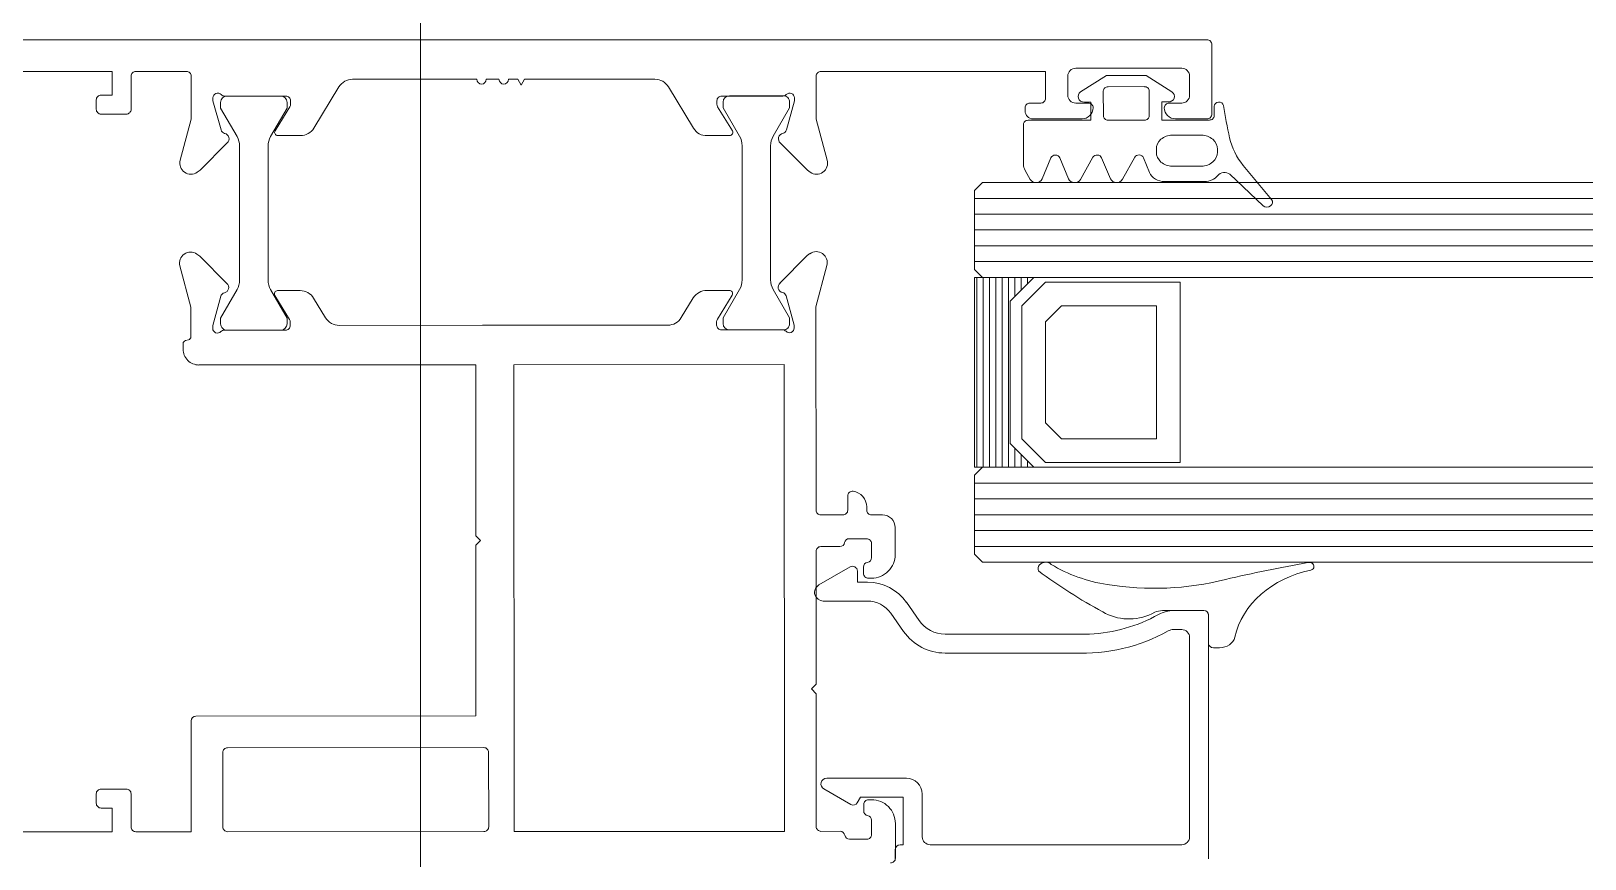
# Model space of a CAD drawing. Header units: centimetres. Extents: x 118932 to 154602, y -32682 to -23521.
# Drawn here: x 139977.7 to 139987.52, y -25255 to -25249.76 of the extents above; entities that cross this region are included whole.
import ezdxf

# ---------------------------------------------------------------- set-up
doc = ezdxf.new("R2010")
doc.units = ezdxf.units.CM
doc.header["$LTSCALE"] = 50
doc.header["$MEASUREMENT"] = 0
doc.layers.add('GEN_02_TF_Pencere', color=7, linetype='Continuous', lineweight=9, true_color=0x6093ac)
doc.layers.add('GEN_05_ML_Alçıpan_giydirme', color=7, linetype='Continuous', lineweight=18, true_color=0x7ebab5)

# ---------------------------------------------------------------- blocks, each defined once
blk = doc.blocks.new('P7_')
at = {"layer": 'GEN_02_TF_Pencere'}
for p, q in [((163386.2152, -16188.8257, 0.0001), (163386.2152, -16138.8229, 0.0001)), ((163381.2453, -16165.6505, 0.0001), (163391.1853, -16165.6505, 0.0001)), ((163391.2153, -16165.6805, 0.0001), (163391.2153, -16166.1205, 0.0001)), ((163391.0253, -16165.8305, 0.0001), (163390.3553, -16165.8305, 0.0001)), ((163384.2653, -16165.8505, 0.0001), (163382.2653, -16165.8505, 0.0001)), ((163384.2653, -16166.0005, 0.0001), (163384.2653, -16165.8505, 0.0001)), ((163384.3853, -16165.8805, 0.0001), (163384.3853, -16166.0905, 0.0001)), ((163384.7353, -16165.8505, 0.0001), (163384.4153, -16165.8505, 0.0001)), ((163384.7653, -16166.1516, 0.0001), (163384.7653, -16165.8805, 0.0001)), ((163386.5703, -16165.9005, 0.0001), (163385.7845, -16165.9005, 0.0001)), ((163386.7103, -16165.9005, 0.0001), (163386.6303, -16165.9005, 0.0001)), ((163386.8284, -16165.9005, 0.0001), (163386.7703, -16165.9005, 0.0001)), ((163386.8503, -16165.9385, 0.0001), (163386.8284, -16165.9005, 0.0001)), ((163386.8723, -16165.9005, 0.0001), (163386.8503, -16165.9385, 0.0001)), ((163387.6962, -16165.9005, 0.0001), (163386.8723, -16165.9005, 0.0001)), ((163388.7153, -16165.8805, 0.0001), (163388.7153, -16166.1516, 0.0001)), ((163390.1653, -16165.8505, 0.0001), (163388.7453, -16165.8505, 0.0001)), ((163390.1653, -16166.0205, 0.0001), (163390.1653, -16165.8505, 0.0001)), ((163390.3053, -16165.8805, 0.0001), (163390.3053, -16166.0005, 0.0001)), ((163391.0753, -16166.0005, 0.0001), (163391.0753, -16165.8805, 0.0001)), ((163384.1653, -16166.0905, 0.0001), (163384.1653, -16166.0305, 0.0001)), ((163384.1953, -16166.0005, 0.0001), (163384.2653, -16166.0005, 0.0001)), ((163384.9028, -16166.0181, 0.0001), (163384.9028, -16166.0363, 0.0001)), ((163385.3628, -16166.0063, 0.0001), (163384.9759, -16166.0063, 0.0001)), ((163385.3311, -16166.0064, 0.0001), (163384.9911, -16166.0064, 0.0001)), ((163385.6991, -16165.9484, 0.0001), (163385.5404, -16166.2084, 0.0001)), ((163387.9402, -16166.2084, 0.0001), (163387.7816, -16165.9484, 0.0001)), ((163388.5048, -16166.0063, 0.0001), (163388.1178, -16166.0063, 0.0001)), ((163388.1671, -16166.0046, 0.0001), (163388.5071, -16166.0046, 0.0001)), ((163388.5778, -16166.0363, 0.0001), (163388.5778, -16166.0181, 0.0001)), ((163384.3553, -16166.1205, 0.0001), (163384.1953, -16166.1205, 0.0001)), ((163384.9028, -16166.0363, 0.0001), (163384.9539, -16166.2205, 0.0001)), ((163384.9511, -16166.0464, 0.0001), (163384.9511, -16166.0825, 0.0001)), ((163384.9511, -16166.0825, 0.0001), (163385.055, -16166.2625, 0.0001)), ((163385.2671, -16166.2625, 0.0001), (163385.3711, -16166.0825, 0.0001)), ((163385.2954, -16166.2259, 0.0001), (163385.3885, -16166.0735, 0.0001)), ((163385.3711, -16166.0825, 0.0001), (163385.3711, -16166.0464, 0.0001)), ((163385.3928, -16166.0579, 0.0001), (163385.3928, -16166.0363, 0.0001)), ((163388.0878, -16166.0363, 0.0001), (163388.0878, -16166.0579, 0.0001)), ((163388.0922, -16166.0735, 0.0001), (163388.1852, -16166.2259, 0.0001)), ((163388.127, -16166.0806, 0.0001), (163388.127, -16166.0446, 0.0001)), ((163388.231, -16166.2606, 0.0001), (163388.127, -16166.0806, 0.0001)), ((163388.5471, -16166.0806, 0.0001), (163388.4431, -16166.2606, 0.0001)), ((163388.5268, -16166.2205, 0.0001), (163388.5778, -16166.0363, 0.0001)), ((163388.5471, -16166.0446, 0.0001), (163388.5471, -16166.0806, 0.0001)), ((163390.0353, -16166.1005, 0.0001), (163390.0353, -16166.0805, 0.0001)), ((163390.0653, -16166.0505, 0.0001), (163390.1353, -16166.0505, 0.0001)), ((163390.3553, -16166.0505, 0.0001), (163390.4353, -16166.0505, 0.0001)), ((163390.9453, -16166.0505, 0.0001), (163391.0253, -16166.0505, 0.0001)), ((163384.6955, -16166.4124, 0.0001), (163384.7653, -16166.1516, 0.0001)), ((163388.7153, -16166.1516, 0.0001), (163388.7851, -16166.4124, 0.0001)), ((163390.3953, -16166.1505, 0.0001), (163390.0853, -16166.1505, 0.0001)), ((163391.1853, -16166.1505, 0.0001), (163390.9853, -16166.1505, 0.0001)), ((163384.9924, -16166.3024, 0.0001), (163384.8213, -16166.4753, 0.0001)), ((163385.0711, -16166.3225, 0.0001), (163385.0711, -16167.1703, 0.0001)), ((163385.2511, -16167.1703, 0.0001), (163385.2511, -16166.3225, 0.0001)), ((163385.4551, -16166.2563, 0.0001), (163385.3125, -16166.2563, 0.0001)), ((163388.1682, -16166.2563, 0.0001), (163388.0256, -16166.2563, 0.0001)), ((163388.2471, -16167.1685, 0.0001), (163388.2471, -16166.3206, 0.0001)), ((163388.4271, -16166.3206, 0.0001), (163388.4271, -16167.1685, 0.0001)), ((163388.6594, -16166.4753, 0.0001), (163388.4883, -16166.3024, 0.0001)), ((163384.8213, -16166.4753, 0.0001), (163384.8033, -16166.4879, 0.0001)), ((163388.6774, -16166.4879, 0.0001), (163388.6594, -16166.4753, 0.0001)), ((163389.7152, -16166.603, 0.0001), (163389.7652, -16166.553, 0.0001)), ((163389.7152, -16167.103, 0.0001), (163389.7152, -16166.603, 0.0001)), ((163389.7652, -16166.553, 0.0001), (163469.3568, -16166.553, 0.0001)), ((163389.7152, -16166.653, 0.0001), (163469.2741, -16166.653, 0.0001)), ((163389.7152, -16166.753, 0.0001), (163471.1452, -16166.753, 0.0001)), ((163389.7152, -16166.853, 0.0001), (163471.1452, -16166.853, 0.0001)), ((163384.8012, -16167.005, 0.0001), (163384.8192, -16167.0175, 0.0001)), ((163388.6573, -16167.0153, 0.0001), (163388.6753, -16167.0027, 0.0001)), ((163389.7152, -16166.953, 0.0001), (163471.1452, -16166.953, 0.0001)), ((163384.7635, -16167.3412, 0.0001), (163384.6935, -16167.0805, 0.0001)), ((163384.8192, -16167.0175, 0.0001), (163384.9904, -16167.1903, 0.0001)), ((163388.4863, -16167.1883, 0.0001), (163388.6573, -16167.0153, 0.0001)), ((163388.7831, -16167.0781, 0.0001), (163388.7135, -16167.339, 0.0001)), ((163389.7152, -16167.053, 0.0001), (163471.1452, -16167.053, 0.0001)), ((163389.7652, -16167.153, 0.0001), (163389.7152, -16167.103, 0.0001)), ((163385.2511, -16167.1703, 0.0001), (163385.2511, -16167.1703, 0.0001)), ((163388.2471, -16167.1685, 0.0001), (163388.2471, -16167.1685, 0.0001)), ((163390.0902, -16167.153, 0.0001), (163389.7152, -16167.153, 0.0001)), ((163389.7152, -16167.153, 0.0001), (163389.7152, -16168.353, 0.0001)), ((163389.7152, -16167.153, 0.0001), (163470.7702, -16167.153, 0.0001)), ((163389.7302, -16168.353, 0.0001), (163389.7302, -16167.153, 0.0001)), ((163389.7702, -16168.353, 0.0001), (163389.7702, -16167.153, 0.0001)), ((163389.8102, -16168.353, 0.0001), (163389.8102, -16167.153, 0.0001)), ((163389.8502, -16168.353, 0.0001), (163389.8502, -16167.153, 0.0001)), ((163389.8902, -16168.353, 0.0001), (163389.8902, -16167.153, 0.0001)), ((163389.9302, -16168.353, 0.0001), (163389.9302, -16167.153, 0.0001)), ((163389.9402, -16167.303, 0.0001), (163390.0902, -16167.153, 0.0001)), ((163389.9702, -16167.273, 0.0001), (163389.9702, -16167.153, 0.0001)), ((163390.0102, -16167.233, 0.0001), (163390.0102, -16167.153, 0.0001)), ((163390.0152, -16167.333, 0.0001), (163390.1652, -16167.183, 0.0001)), ((163390.0502, -16167.193, 0.0001), (163390.0502, -16167.153, 0.0001)), ((163390.0902, -16167.154, 0.0001), (163390.0902, -16167.153, 0.0001)), ((163390.1652, -16167.183, 0.0001), (163391.0152, -16167.183, 0.0001)), ((163391.0152, -16167.183, 0.0001), (163391.0152, -16168.323, 0.0001)), ((163384.952, -16167.2723, 0.0001), (163384.901, -16167.4565, 0.0001)), ((163385.055, -16167.2303, 0.0001), (163384.9511, -16167.4103, 0.0001)), ((163385.3711, -16167.4103, 0.0001), (163385.2671, -16167.2303, 0.0001)), ((163385.3866, -16167.419, 0.0001), (163385.2935, -16167.2667, 0.0001)), ((163385.3106, -16167.2363, 0.0001), (163385.4531, -16167.2362, 0.0001)), ((163385.5385, -16167.284, 0.0001), (163385.6144, -16167.4082, 0.0001)), ((163387.8626, -16167.4069, 0.0001), (163387.9383, -16167.2827, 0.0001)), ((163388.0237, -16167.2347, 0.0001), (163388.1662, -16167.2346, 0.0001)), ((163388.1833, -16167.265, 0.0001), (163388.0904, -16167.4175, 0.0001)), ((163388.127, -16167.4085, 0.0001), (163388.231, -16167.2285, 0.0001)), ((163388.4431, -16167.2285, 0.0001), (163388.5471, -16167.4085, 0.0001)), ((163388.576, -16167.4544, 0.0001), (163388.5249, -16167.2702, 0.0001)), ((163389.9402, -16168.203, 0.0001), (163389.9402, -16167.303, 0.0001)), ((163384.7636, -16167.5278, 0.0001), (163384.7635, -16167.3412, 0.0001)), ((163388.7135, -16167.339, 0.0001), (163388.7142, -16168.6247, 0.0001)), ((163390.0152, -16168.173, 0.0001), (163390.0152, -16167.333, 0.0001)), ((163390.1652, -16167.433, 0.0001), (163390.2652, -16167.333, 0.0001)), ((163390.2652, -16167.333, 0.0001), (163390.8652, -16167.333, 0.0001)), ((163390.8652, -16167.333, 0.0001), (163390.8652, -16168.173, 0.0001)), ((163384.901, -16167.4565, 0.0001), (163384.901, -16167.4747, 0.0001)), ((163384.9511, -16167.4103, 0.0001), (163384.9511, -16167.4464, 0.0001)), ((163384.9741, -16167.4865, 0.0001), (163385.3611, -16167.4862, 0.0001)), ((163384.9911, -16167.4864, 0.0001), (163385.3311, -16167.4864, 0.0001)), ((163385.3711, -16167.4464, 0.0001), (163385.3711, -16167.4103, 0.0001)), ((163385.391, -16167.4562, 0.0001), (163385.391, -16167.4346, 0.0001)), ((163385.6998, -16167.456, 0.0001), (163386.6066, -16167.4555, 0.0001)), ((163386.6066, -16167.4555, 0.0001), (163387.7773, -16167.4548, 0.0001)), ((163388.086, -16167.4331, 0.0001), (163388.086, -16167.4547, 0.0001)), ((163388.116, -16167.4847, 0.0001), (163388.503, -16167.4844, 0.0001)), ((163388.127, -16167.4446, 0.0001), (163388.127, -16167.4085, 0.0001)), ((163388.5071, -16167.4846, 0.0001), (163388.1671, -16167.4846, 0.0001)), ((163388.5471, -16167.4085, 0.0001), (163388.5471, -16167.4446, 0.0001)), ((163388.576, -16167.4725, 0.0001), (163388.576, -16167.4544, 0.0001)), ((163390.1652, -16168.073, 0.0001), (163390.1652, -16167.433, 0.0001)), ((163384.714, -16167.6066, 0.0001), (163384.714, -16167.5718, 0.0001)), ((163384.7288, -16167.5525, 0.0001), (163384.7487, -16167.5472, 0.0001)), ((163386.5637, -16167.7055, 0.0001), (163384.8141, -16167.7065, 0.0001)), ((163386.5643, -16168.7855, 0.0001), (163386.5637, -16167.7055, 0.0001)), ((163388.5137, -16167.7044, 0.0001), (163386.8037, -16167.7054, 0.0001)), ((163386.8037, -16167.7054, 0.0001), (163386.8054, -16170.6558, 0.0001)), ((163388.5154, -16170.6548, 0.0001), (163388.5137, -16167.7044, 0.0001)), ((163390.2652, -16168.173, 0.0001), (163390.1652, -16168.073, 0.0001)), ((163390.1652, -16168.323, 0.0001), (163390.0152, -16168.173, 0.0001)), ((163390.8652, -16168.173, 0.0001), (163390.2652, -16168.173, 0.0001)), ((163390.0902, -16168.353, 0.0001), (163389.9402, -16168.203, 0.0001)), ((163389.9702, -16168.353, 0.0001), (163389.9702, -16168.233, 0.0001)), ((163390.0102, -16168.353, 0.0001), (163390.0102, -16168.273, 0.0001)), ((163389.7152, -16168.403, 0.0001), (163389.7652, -16168.353, 0.0001)), ((163389.7152, -16168.353, 0.0001), (163470.7702, -16168.353, 0.0001)), ((163389.7152, -16168.353, 0.0001), (163390.0902, -16168.353, 0.0001)), ((163389.7152, -16168.353, 0.0001), (163389.7152, -16168.353, 0.0001)), ((163390.0502, -16168.353, 0.0001), (163390.0502, -16168.313, 0.0001)), ((163390.0902, -16168.353, 0.0001), (163390.0902, -16168.352, 0.0001)), ((163391.0152, -16168.323, 0.0001), (163390.1652, -16168.323, 0.0001)), ((163389.7152, -16168.903, 0.0001), (163389.7152, -16168.403, 0.0001)), ((163389.7152, -16168.453, 0.0001), (163471.1452, -16168.453, 0.0001)), ((163388.9142, -16168.6246, 0.0001), (163388.9141, -16168.5346, 0.0001)), ((163389.7152, -16168.553, 0.0001), (163471.1452, -16168.553, 0.0001)), ((163388.7442, -16168.6547, 0.0001), (163388.8842, -16168.6546, 0.0001)), ((163389.0342, -16168.6038, 0.0001), (163389.0342, -16168.6246, 0.0001)), ((163389.0642, -16168.6545, 0.0001), (163389.1342, -16168.6545, 0.0001)), ((163389.7152, -16168.653, 0.0001), (163471.1452, -16168.653, 0.0001)), ((163389.2143, -16168.7344, 0.0001), (163389.2144, -16168.9044, 0.0001)), ((163389.7152, -16168.753, 0.0001), (163471.1452, -16168.753, 0.0001)), ((163386.5943, -16168.8155, 0.0001), (163386.5643, -16168.7855, 0.0001)), ((163386.5643, -16168.8455, 0.0001), (163386.5943, -16168.8155, 0.0001)), ((163386.5649, -16169.9255, 0.0001), (163386.5643, -16168.8455, 0.0001)), ((163388.8652, -16168.8546, 0.0001), (163388.7443, -16168.8547, 0.0001)), ((163389.0343, -16168.8046, 0.0001), (163388.9243, -16168.8046, 0.0001)), ((163389.0644, -16168.9245, 0.0001), (163389.0643, -16168.8345, 0.0001)), ((163389.7152, -16168.853, 0.0001), (163471.1452, -16168.853, 0.0001)), ((163388.7143, -16168.8847, 0.0001), (163388.7148, -16169.7247, 0.0001)), ((163389.7652, -16168.953, 0.0001), (163389.7152, -16168.903, 0.0001)), ((163389.7652, -16168.953, 0.0001), (163471.0952, -16168.953, 0.0001)), ((163388.7325, -16169.0972, 0.0001), (163388.9302, -16168.983, 0.0001)), ((163388.9752, -16169.009, 0.0001), (163388.9752, -16169.079, 0.0001)), ((163389.0144, -16169.0246, 0.0001), (163389.0144, -16168.9837, 0.0001)), ((163389.0644, -16169.0545, 0.0001), (163389.0444, -16169.0545, 0.0001)), ((163388.9752, -16169.079, 0.0001), (163389.039, -16169.079, 0.0001)), ((163389.039, -16169.199, 0.0001), (163388.7598, -16169.199, 0.0001)), ((163389.2848, -16169.2069, 0.0001), (163389.3658, -16169.3226, 0.0001)), ((163390.9762, -16169.259, 0.0001), (163391.1652, -16169.259, 0.0001)), ((163389.2675, -16169.3914, 0.0001), (163389.1865, -16169.2758, 0.0001)), ((163391.1952, -16169.289, 0.0001), (163391.1952, -16170.829, 0.0001)), ((163389.5296, -16169.4079, 0.0001), (163390.4428, -16169.4079, 0.0001)), ((163391.0252, -16169.379, 0.0001), (163390.9736, -16169.379, 0.0001)), ((163391.0752, -16170.689, 0.0001), (163391.0752, -16169.429, 0.0001)), ((163390.3448, -16169.5279, 0.0001), (163389.5296, -16169.5279, 0.0001)), ((163388.7148, -16169.7247, 0.0001), (163388.6848, -16169.7548, 0.0001)), ((163388.6848, -16169.7548, 0.0001), (163388.7149, -16169.7847, 0.0001)), ((163388.7149, -16169.7847, 0.0001), (163388.7153, -16170.6247, 0.0001)), ((163384.7654, -16170.657, 0.0001), (163384.765, -16169.9566, 0.0001)), ((163384.7949, -16169.9266, 0.0001), (163386.5649, -16169.9255, 0.0001)), ((163384.9651, -16170.1565, 0.0001), (163384.9653, -16170.6269, 0.0001)), ((163386.6151, -16170.1255, 0.0001), (163384.9951, -16170.1264, 0.0001)), ((163386.6363, -16170.1343, 0.0001), (163386.6363, -16170.1343, 0.0001)), ((163386.6453, -16170.6259, 0.0001), (163386.6451, -16170.1555, 0.0001)), ((163388.7813, -16170.319, 0.0001), (163389.2852, -16170.319, 0.0001)), ((163384.1653, -16170.4773, 0.0001), (163384.1652, -16170.4173, 0.0001)), ((163384.1952, -16170.3873, 0.0001), (163384.3552, -16170.3872, 0.0001)), ((163384.3852, -16170.4172, 0.0001), (163384.3853, -16170.6272, 0.0001)), ((163388.934, -16170.485, 0.0001), (163388.7633, -16170.3864, 0.0001)), ((163388.9952, -16170.439, 0.0001), (163388.975, -16170.474, 0.0001)), ((163389.2652, -16170.439, 0.0001), (163388.9952, -16170.439, 0.0001)), ((163389.2652, -16170.739, 0.0001), (163389.2652, -16170.439, 0.0001)), ((163389.3852, -16170.419, 0.0001), (163389.3852, -16170.689, 0.0001)), ((163384.2653, -16170.5073, 0.0001), (163384.1953, -16170.5073, 0.0001)), ((163384.2654, -16170.6573, 0.0001), (163384.2653, -16170.5073, 0.0001)), ((163389.0153, -16170.5254, 0.0001), (163389.0153, -16170.4846, 0.0001)), ((163389.0452, -16170.4545, 0.0001), (163389.0652, -16170.4545, 0.0001)), ((163389.0654, -16170.6745, 0.0001), (163389.0653, -16170.5845, 0.0001)), ((163389.2153, -16170.6044, 0.0001), (163389.2155, -16170.8244, 0.0001)), ((163382.2654, -16170.6584, 0.0001), (163384.2654, -16170.6573, 0.0001)), ((163384.4154, -16170.6572, 0.0001), (163384.7654, -16170.657, 0.0001)), ((163384.9954, -16170.6569, 0.0001), (163386.6154, -16170.6559, 0.0001)), ((163386.8054, -16170.6558, 0.0001), (163388.5154, -16170.6548, 0.0001)), ((163386.8054, -16170.6558, 0.0001), (163386.8054, -16170.6558, 0.0001)), ((163388.7454, -16170.6547, 0.0001), (163388.8662, -16170.6546, 0.0001)), ((163388.9254, -16170.7046, 0.0001), (163389.0354, -16170.7046, 0.0001)), ((163389.2452, -16170.739, 0.0001), (163389.2652, -16170.739, 0.0001)), ((163389.4352, -16170.739, 0.0001), (163391.0252, -16170.739, 0.0001)), ((163389.2152, -16170.829, 0.0001), (163389.2152, -16170.769, 0.0001))]:
    blk.add_line(p, q, dxfattribs=at)
at = {"layer": 'GEN_02_TF_Pencere', "extrusion": (0, 0, -1)}
for p, q in [((163390.5497, -16165.8767, 0.0001), (163390.3865, -16165.9805, 0.0001)), ((163390.7997, -16165.8765, 0.0001), (163390.5497, -16165.8767, 0.0001)), ((163390.9632, -16165.9799, 0.0001), (163390.7997, -16165.8765, 0.0001)), ((163390.53, -16166.1324, 0.0001), (163390.5298, -16165.9737, 0.0001)), ((163390.5598, -16165.9473, 0.0001), (163390.7898, -16165.947, 0.0001)), ((163390.8198, -16165.9734, 0.0001), (163390.82, -16166.1321, 0.0001)), ((163390.4099, -16166.0444, 0.0001), (163390.4499, -16166.0443, 0.0001)), ((163390.4499, -16166.0443, 0.0001), (163390.4501, -16166.1589, 0.0001)), ((163390.8999, -16166.0439, 0.0001), (163390.9399, -16166.0438, 0.0001)), ((163390.9001, -16166.1585, 0.0001), (163390.8999, -16166.0439, 0.0001)), ((163391.2299, -16166.0711, 0.0001), (163391.23, -16166.1317, 0.0001)), ((163390.0252, -16166.1858, 0.0001), (163390.0255, -16166.4369, 0.0001)), ((163390.4501, -16166.1589, 0.0001), (163390.0552, -16166.1593, 0.0001)), ((163390.7901, -16166.1586, 0.0001), (163390.5601, -16166.1588, 0.0001)), ((163390.8113, -16166.1508, 0.0001), (163390.8113, -16166.1508, 0.0001)), ((163391.2001, -16166.1582, 0.0001), (163390.9001, -16166.1585, 0.0001)), ((163390.9646, -16166.254, 0.0001), (163391.1504, -16166.2538, 0.0001)), ((163390.1438, -16166.5301, 0.0001), (163390.1988, -16166.3969, 0.0001)), ((163390.2552, -16166.3969, 0.0001), (163390.3105, -16166.5299, 0.0001)), ((163390.386, -16166.533, 0.0001), (163390.4644, -16166.3932, 0.0001)), ((163390.519, -16166.3964, 0.0001), (163390.5747, -16166.5296, 0.0001)), ((163390.6503, -16166.5328, 0.0001), (163390.7286, -16166.3929, 0.0001)), ((163390.7833, -16166.3962, 0.0001), (163390.8223, -16166.4894, 0.0001)), ((163390.8648, -16166.3612, 0.0001), (163390.8648, -16166.3422, 0.0001)), ((163390.8648, -16166.3612, 0.0001), (163390.8648, -16166.3612, 0.0001)), ((163391.2505, -16166.3418, 0.0001), (163391.2505, -16166.3608, 0.0001)), ((163390.036, -16166.476, 0.0001), (163390.0683, -16166.5333, 0.0001)), ((163390.8223, -16166.4894, 0.0001), (163390.8223, -16166.4894, 0.0001)), ((163391.1506, -16166.449, 0.0001), (163390.9649, -16166.4492, 0.0001)), ((163391.3288, -16166.5011, 0.0001), (163391.5406, -16166.6999, 0.0001)), ((163391.5926, -16166.6606, 0.0001), (163391.4145, -16166.4451, 0.0001)), ((163390.9162, -16166.5471, 0.0001), (163391.1702, -16166.5468, 0.0001)), ((163390.1671, -16168.953, 0.0001), (163390.1798, -16168.9549, 0.0001)), ((163390.8549, -16169.27, 0.0001), (163390.8355, -16169.279, 0.0001)), ((163391.1652, -16169.259, 0.0001), (163390.9044, -16169.259, 0.0001)), ((163391.1952, -16169.4689, 0.0001), (163391.1952, -16169.2842, 0.0001)), ((163391.2631, -16169.4941, 0.0001), (163391.2252, -16169.4941, 0.0001)), ((163391.2252, -16169.4941, 0.0001), (163391.2252, -16169.4941, 0.0001))]:
    blk.add_line(p, q, dxfattribs=at)
at = {"layer": 'GEN_02_TF_Pencere'}
for centre, radius, start, end in [((163391.1853, -16165.6805, 0.0001), 0.03, 359.99996, 90.00004), ((163390.3553, -16165.8805, 0.0001), 0.05, 89.99996, 180.00004), ((163391.0253, -16165.8805, 0.0001), 0.05, 359.99996, 90.00004), ((163384.4153, -16165.8805, 0.0001), 0.03, 89.99996, 180.00004), ((163384.7353, -16165.8805, 0.0001), 0.03, 359.99996, 90.00004), ((163385.7845, -16166.0005, 0.0001), 0.1, 89.99998, 148.60007), ((163386.6003, -16165.9005, 0.0001), 0.03, 180, 0), ((163386.7403, -16165.9005, 0.0001), 0.03, 180, 0), ((163387.6962, -16166.0005, 0.0001), 0.1, 31.39993, 90.00002), ((163388.7453, -16165.8805, 0.0001), 0.03, 89.99996, 180.00004), ((163384.1953, -16166.0305, 0.0001), 0.03, 89.99996, 180.00004), ((163384.9328, -16166.0181, 0.0001), 0.03, 44.2142, 179.99629), ((163384.9911, -16166.0464, 0.0001), 0.04, 89.99996, 180.00004), ((163384.9759, -16165.9763, 0.0001), 0.03, 224.21232, 270.00006), ((163385.3311, -16166.0464, 0.0001), 0.04, 0.00005, 89.99994), ((163385.3628, -16166.0363, 0.0001), 0.03, 359.99996, 90.00004), ((163388.1177, -16166.0362, 0.0001), 0.0299, 89.83505, 180.16495), ((163388.1671, -16166.0446, 0.0001), 0.04, 90.00006, 179.99995), ((163388.5048, -16165.9763, 0.0001), 0.03, 270.00845, 315.76669), ((163388.5071, -16166.0446, 0.0001), 0.04, 359.99996, 90.00004), ((163388.5478, -16166.0181, 0.0001), 0.03, 0.00002, 135.78779), ((163390.1353, -16166.0205, 0.0001), 0.03, 269.99996, 0.00004), ((163390.3553, -16166.0005, 0.0001), 0.05, 179.99996, 270.00004), ((163391.0253, -16166.0005, 0.0001), 0.05, 269.99996, 0.00004), ((163384.1953, -16166.0905, 0.0001), 0.03, 179.99996, 270.00004), ((163384.3553, -16166.0905, 0.0001), 0.03, 269.99996, 0.00004), ((163385.3628, -16166.0579, 0.0001), 0.03, 328.6301, 359.99297), ((163388.1178, -16166.0579, 0.0001), 0.03, 180.00008, 211.40006), ((163390.0653, -16166.0805, 0.0001), 0.03, 89.99996, 180.00004), ((163390.0853, -16166.1005, 0.0001), 0.05, 179.99996, 270.00004), ((163390.3953, -16166.0805, 0.0001), 0.07, 269.99996, 0.00004), ((163390.4353, -16166.0805, 0.0001), 0.03, 359.99996, 90.00004), ((163390.9453, -16166.0805, 0.0001), 0.03, 89.99996, 180.00004), ((163390.9853, -16166.0805, 0.0001), 0.07, 179.99996, 270.00004), ((163391.1853, -16166.1205, 0.0001), 0.03, 269.99996, 0.00004), ((163384.9829, -16166.213, 0.0001), 0.03, 194.4077, 257.72747), ((163385.3125, -16166.2363, 0.0001), 0.02, 148.60006, 270.00005), ((163385.4551, -16166.1563, 0.0001), 0.1, 270.00023, 328.59345), ((163388.0191, -16166.1679, 0.0001), 0.0886, 207.19011, 274.2162), ((163388.1682, -16166.2363, 0.0001), 0.02, 269.98509, 31.41751), ((163388.4977, -16166.213, 0.0001), 0.03, 282.31779, 345.59449), ((163384.9694, -16166.2763, 0.0001), 0.0347, 311.36026, 78.19069), ((163384.9511, -16166.3225, 0.0001), 0.12, 0.00001, 29.9999), ((163385.3711, -16166.3225, 0.0001), 0.12, 149.9999, 180.00001), ((163388.127, -16166.3206, 0.0001), 0.12, 359.99999, 30.0001), ((163388.5471, -16166.3206, 0.0001), 0.12, 150.0001, 179.99999), ((163388.5112, -16166.2763, 0.0001), 0.0347, 101.80696, 228.63556), ((163384.7631, -16166.4306, 0.0001), 0.07, 164.99632, 305.02576), ((163388.7175, -16166.4305, 0.0001), 0.07, 234.99918, 14.97879), ((163384.7611, -16167.0623, 0.0001), 0.07, 55.03286, 195.01401), ((163388.7155, -16167.0601, 0.0001), 0.07, 345.05176, 125.03291), ((163384.9675, -16167.2164, 0.0001), 0.0347, 281.83093, 48.68657), ((163384.9511, -16167.1703, 0.0001), 0.12, 330.0001, 359.99999), ((163385.3711, -16167.1703, 0.0001), 0.12, 180.0001, 209.99999), ((163388.127, -16167.1685, 0.0001), 0.12, 330.0001, 359.99999), ((163388.5471, -16167.1685, 0.0001), 0.12, 180.00001, 209.9999), ((163388.5093, -16167.2144, 0.0001), 0.0347, 131.37922, 258.23486), ((163384.981, -16167.2797, 0.0001), 0.03, 102.3019, 165.64309), ((163385.3106, -16167.2563, 0.0001), 0.02, 90.03284, 211.43282), ((163385.4532, -16167.3362, 0.0001), 0.1, 31.43279, 90.03288), ((163388.0237, -16167.3347, 0.0001), 0.1, 90.03285, 148.63294), ((163388.1662, -16167.2546, 0.0001), 0.02, 328.633, 90.03299), ((163388.4958, -16167.2777, 0.0001), 0.03, 14.42264, 77.76384), ((163387.7772, -16167.3548, 0.0001), 0.1, 270.03282, 328.63291), ((163384.931, -16167.4746, 0.0001), 0.03, 180.03293, 315.82053), ((163384.9911, -16167.4464, 0.0001), 0.04, 179.99996, 270.00004), ((163384.9741, -16167.5165, 0.0001), 0.03, 90.03294, 135.82069), ((163385.3311, -16167.4464, 0.0001), 0.04, 269.99998, 359.99987), ((163385.361, -16167.4562, 0.0001), 0.03, 270.03281, 0.03289), ((163385.361, -16167.4347, 0.0001), 0.03, 0.03314, 31.43312), ((163385.6997, -16167.356, 0.0001), 0.1, 211.43282, 270.03291), ((163388.116, -16167.4331, 0.0001), 0.03, 148.63256, 180.03254), ((163388.116, -16167.4547, 0.0001), 0.03, 180.03281, 270.03289), ((163388.1671, -16167.4446, 0.0001), 0.04, 180.00005, 269.99995), ((163388.503, -16167.5144, 0.0001), 0.03, 44.2451, 90.03284), ((163388.5071, -16167.4446, 0.0001), 0.04, 269.99996, 0.00004), ((163388.546, -16167.4726, 0.0001), 0.03, 224.24521, 0.03282), ((163384.734, -16167.5718, 0.0001), 0.02, 105.03751, 180.00827), ((163384.7436, -16167.5279, 0.0001), 0.02, 284.98153, 0.05298), ((163384.814, -16167.6066, 0.0001), 0.1, 180.02926, 270.04167), ((163388.9439, -16168.5343, 0.0001), 0.0297, 81.23017, 180.60728), ((163388.9342, -16168.6039, 0.0001), 0.1, 0.03287, 81.81972), ((163388.7442, -16168.6247, 0.0001), 0.03, 180.03281, 270.03289), ((163388.8842, -16168.6246, 0.0001), 0.03, 270.0329, 0.03299), ((163389.0642, -16168.6245, 0.0001), 0.03, 180.0329, 270.03299), ((163389.1343, -16168.7345, 0.0001), 0.08, 0.03287, 90.03295), ((163388.7443, -16168.8847, 0.0001), 0.03, 90.03281, 180.03289), ((163388.8653, -16168.8248, 0.0001), 0.0298, 269.70971, 350.76367), ((163388.9243, -16168.8346, 0.0001), 0.03, 90.0329, 170.43876), ((163389.0343, -16168.8346, 0.0001), 0.03, 0.0329, 90.03299), ((163389.0435, -16168.983, 0.0001), 0.0291, 98.14009, 181.52982), ((163389.0344, -16168.9246, 0.0001), 0.03, 279.62697, 0.03283), ((163389.0644, -16168.9045, 0.0001), 0.15, 270.03286, 0.03295), ((163388.9452, -16169.009, 0.0001), 0.03, 0.00093, 120.00003), ((163389.0444, -16169.0245, 0.0001), 0.03, 180.03281, 270.03289), ((163388.7598, -16169.1445, 0.0001), 0.0546, 120, 270), ((163389.039, -16169.3792, 0.0001), 0.3001, 35.01334, 89.98665), ((163389.039, -16169.3791, 0.0001), 0.1801, 35.01336, 89.98667), ((163390.9762, -16169.4591, 0.0001), 0.2, 90.00233, 118.95269), ((163391.1652, -16169.289, 0.0001), 0.03, 0.00005, 89.99994), ((163389.5296, -16169.2078, 0.0001), 0.2001, 215.01335, 269.98666), ((163390.3951, -16168.4086, 0.0001), 1.0004, 272.73506, 298.94938), ((163389.5297, -16169.2077, 0.0001), 0.3201, 215.01334, 269.98665), ((163390.3951, -16168.4087, 0.0001), 1.1203, 267.42548, 299.07462), ((163390.9736, -16169.449, 0.0001), 0.07, 90.00214, 119.07723), ((163391.0252, -16169.429, 0.0001), 0.05, 0.00011, 90), ((163384.795, -16169.9566, 0.0001), 0.03, 90.0331, 180.03299), ((163384.9951, -16170.1564, 0.0001), 0.03, 90.0329, 180.03299), ((163386.6151, -16170.1555, 0.0001), 0.03, 45.0327, 90.03262), ((163386.6151, -16170.1555, 0.0001), 0.03, 0.03282, 45.03274), ((163388.7813, -16170.3551, 0.0001), 0.0361, 90.00001, 240.00001), ((163389.2852, -16170.419, 0.0001), 0.1, 0.00005, 89.99994), ((163384.1952, -16170.4173, 0.0001), 0.03, 90.0329, 180.03299), ((163384.3552, -16170.4172, 0.0001), 0.03, 0.0329, 90.03299), ((163384.1953, -16170.4773, 0.0001), 0.03, 180.03281, 270.03289), ((163388.949, -16170.459, 0.0001), 0.03, 240, 329.99989), ((163389.0453, -16170.4845, 0.0001), 0.03, 90.0329, 180.03299), ((163389.0453, -16170.5254, 0.0001), 0.03, 180.02139, 260.43877), ((163389.0653, -16170.6045, 0.0001), 0.15, 0.03286, 90.03295), ((163384.4153, -16170.6272, 0.0001), 0.03, 180.03281, 270.03289), ((163384.9953, -16170.6269, 0.0001), 0.03, 180.03281, 270.03289), ((163386.6153, -16170.6259, 0.0001), 0.03, 270.0329, 0.03299), ((163388.7453, -16170.6247, 0.0001), 0.03, 180.0329, 270.03299), ((163389.0358, -16170.5841, 0.0001), 0.0295, 359.22057, 81.25281), ((163388.8662, -16170.6846, 0.0001), 0.03, 9.62439, 90.03388), ((163388.9254, -16170.6746, 0.0001), 0.03, 189.62707, 270.03292), ((163389.0354, -16170.6746, 0.0001), 0.03, 270.03281, 0.03289), ((163389.2452, -16170.769, 0.0001), 0.03, 90.00266, 180.00001), ((163389.4352, -16170.689, 0.0001), 0.05, 180, 269.99989), ((163391.0252, -16170.689, 0.0001), 0.05, 270.00011, 0), ((163389.1855, -16170.8245, 0.0001), 0.03, 270.03281, 0.03289)]:
    blk.add_arc(centre, radius, start, end, dxfattribs=at)
at = {"layer": 'GEN_02_TF_Pencere', "extrusion": (0, 0, -1)}
for centre, major_axis, start_param, end_param in [((163390.4099, -16166.0091, 0.0001), (0.04, 0), 1.569642, 4.087571), ((163390.5598, -16165.9737, 0.0001), (0.03, 0), 3.140435, 4.711233), ((163390.7898, -16165.9735, 0.0001), (-0.03, 0), 1.569641, 3.140438), ((163390.9399, -16166.0086, 0.0001), (0.04, 0), -0.948289, 1.56964), ((163391.2599, -16166.0711, 0.0001), (-0.03, 0), -0.001156, 2.96363), ((163395.5855, -16165.5411, 0.0001), (4.3371, 0), 2.949895, 3.003759), ((163390.0552, -16166.1858, 0.0001), (0.03, 0), 3.140437, 4.711235), ((163390.56, -16166.1324, 0.0001), (0.03, 0), 1.569639, 3.140437), ((163390.79, -16166.1321, 0.0001), (0.03, 0), 0.784243, 1.569639), ((163390.79, -16166.1321, 0.0001), (0.03, 0), -0.001153, 0.784243), ((163391.2, -16166.1317, 0.0001), (-0.03, 0), 3.140435, 4.711233), ((163390.9648, -16166.3421, 0.0001), (0.1, 0), 3.140436, 4.711234), ((163391.1505, -16166.3419, 0.0001), (0.1, 0), 4.711232, 6.28203), ((163391.8186, -16166.1856, 0.0001), (0.5, 0), 2.512106, 2.949893), ((163390.227, -16166.406, 0.0001), (0.03, 0), 3.490789, 5.931679), ((163390.4909, -16166.4056, 0.0001), (0.03, 0), 3.628943, 5.929945), ((163390.7551, -16166.4053, 0.0001), (0.03, 0), 3.628945, 5.929947), ((163390.9648, -16166.3611, 0.0001), (0.1, 0), 1.569641, 3.140438), ((163391.1505, -16166.3609, 0.0001), (0.1, 0), -0.001157, 1.569641), ((163390.1255, -16166.4368, 0.0001), (-0.1, 0), -0.461015, -0.001156), ((163390.9161, -16166.459, 0.0001), (-0.1, 0), -0.962596, -0.353242), ((163391.1701, -16166.4587, 0.0001), (0.1, 0), 0.603434, 1.569641), ((163391.2944, -16166.5342, 0.0001), (0.0509, 0), 3.745027, 5.454025), ((163390.1052, -16166.5172, 0.0001), (-0.0413, 0), 3.504733, 5.82217), ((163390.349, -16166.5169, 0.0001), (0.0413, 0), 0.458704, 2.776141), ((163390.6133, -16166.5166, 0.0001), (0.0413, 0), 0.458705, 2.776142), ((163390.9161, -16166.459, 0.0001), (0.1, 0), 1.569642, 2.178996), ((163391.5645, -16166.6781, 0.0001), (-0.0344, 0), 2.526974, 5.481858)]:
    blk.add_ellipse(centre, major_axis=major_axis, ratio=0.881548, start_param=start_param, end_param=end_param, dxfattribs=at)
at = {"layer": 'GEN_02_TF_Pencere'}
for centre, major_axis, start_param, end_param in [((163390.1671, -16168.995, 0.0001), (-0.05, 0), -1.570583, 0.325144), ((163390.1696, -16168.9858, 0.0001), (-0.0382, 0), 3.770676, 4.441675), ((163390.716, -16168.3683, 0.0001), (0.8801, 0), 4.086507, 4.527649), ((163393.6439, -16176.2304, 0.0001), (-8.8555, 0), -1.36365, -1.303119), ((163391.8309, -16168.9803, 0.0001), (0.03, 0), 0.000445, 1.852827), ((163392.4622, -16166.7771, 0.0001), (3.5431, 0), 3.990064, 4.134382), ((163390.8503, -16167.818, 0.0001), (-1.5492, 0), 1.378609, 1.866448), ((163391.9899, -16169.5263, 0.0001), (0.6398, 0), 1.805526, 2.955356), ((163391.831, -16168.9803, 0.0001), (-0.03, 0), 1.914632, 3.141556), ((163390.6912, -16169.0718, 0.0001), (0.286, 0), 4.098356, 5.241385), ((163390.9044, -16169.343, 0.0001), (0.1, 0), 1.57081, 2.088079), ((163391.1652, -16169.2842, 0.0001), (0.03, 0), 0.000001, 1.570795), ((163391.2252, -16169.4689, 0.0001), (0.03, 0), 3.141594, 4.712388), ((163391.2631, -16169.4101, 0.0001), (0.1, 0), -1.570625, -0.201549)]:
    blk.add_ellipse(centre, major_axis=major_axis, ratio=0.839387, start_param=start_param, end_param=end_param, dxfattribs=at)
blk = doc.blocks.new('dograma level 0 d blok')
at = {"layer": 'GEN_05_ML_Alçıpan_giydirme', "color": 1}
blk.add_blockref('P7_', (-163386.2539, 18146.1036, -0.0001), dxfattribs=at)

msp = doc.modelspace()

# ---------------------------------------------------------------- block references
msp.add_blockref('dograma level 0 d blok', (139980.2041, -27230.2703, 0))

doc.saveas('drawing.dxf')
